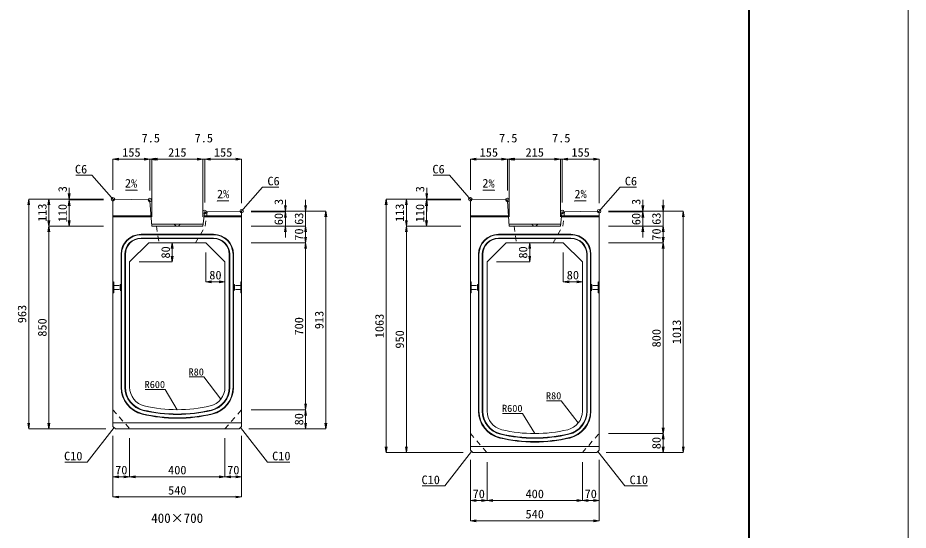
# Model space of a CAD drawing. Units: millimetres at full size. Extents: x -1267 to 18002, y -8037 to 14483.
# Drawn here: x 14265 to 18002, y -5234 to -3084 of the extents above; entities that cross this region are included whole.
import ezdxf
from ezdxf.enums import TextEntityAlignment as Align

# ---------------------------------------------------------------- set-up
doc = ezdxf.new("R2010")
doc.units = ezdxf.units.MM
doc.header["$LTSCALE"] = 30
doc.header["$PDMODE"] = 32
doc.header["$PDSIZE"] = 15
doc.linetypes.add('USER1', pattern=[1.35, 0.75, -0.6])
for name, color, linetype, lineweight in [('0_2', 5, 'Continuous', 13), ('インサート', 3, 'USER1', 9), ('図枠', 7, 'Continuous', 5), ('寸法線', 7, 'Continuous', 13), ('引出線', 4, 'Continuous', 13), ('排水孔', 30, 'USER1', 9), ('本体', 2, 'Continuous', 13), ('目地', 132, 'Continuous', 5), ('補助線', 8, 'Continuous', 13)]:
    doc.layers.add(name, color=color, linetype=linetype, lineweight=lineweight)
doc.layers.add('文字', color=7, linetype='Continuous')
doc.styles.add('ＭＳ 明朝', font='')
doc.styles.get('ＭＳ 明朝').set_extended_font_data('MS Mincho')

# ---------------------------------------------------------------- blocks, each defined once
blk = doc.blocks.new('open_arrow')
at = {"color": 0, "linetype": 'Continuous', "lineweight": -2}
blk.add_lwpolyline([(7.5, 1.25), (0, 0), (7.5, -1.25)], dxfattribs=at)

msp = doc.modelspace()

# ---------------------------------------------------------------- linework, layer by layer
at = {"layer": '0_2'}
msp.add_line((18001.66, 14483.45), (18001.66, -8037.05), dxfattribs=at)
at = {"layer": 'インサート'}
for p, q in [((14667.64, -4207.31), (14694.64, -4207.31)), ((14667.64, -4207.31), (14667.64, -4224.31)), ((14697.64, -4203.31), (14694.64, -4203.31)), ((14694.64, -4203.31), (14694.64, -4228.31)), ((14697.64, -4228.31), (14697.64, -4203.31)), ((15171.24, -4203.31), (15174.24, -4203.31)), ((15171.24, -4228.31), (15171.24, -4203.31)), ((15174.24, -4203.31), (15174.24, -4228.31)), ((15201.24, -4207.31), (15174.24, -4207.31)), ((15201.24, -4207.31), (15201.24, -4224.31)), ((16167.64, -4207.31), (16194.64, -4207.31)), ((16167.64, -4207.31), (16167.64, -4224.31)), ((16197.64, -4203.31), (16194.64, -4203.31)), ((16194.64, -4203.31), (16194.64, -4228.31)), ((16197.64, -4228.31), (16197.64, -4203.31)), ((16671.24, -4203.31), (16674.24, -4203.31)), ((16671.24, -4228.31), (16671.24, -4203.31)), ((16674.24, -4203.31), (16674.24, -4228.31)), ((16701.24, -4207.31), (16674.24, -4207.31)), ((16701.24, -4207.31), (16701.24, -4224.31)), ((14667.64, -4224.31), (14694.64, -4224.31)), ((14694.64, -4228.31), (14697.64, -4228.31)), ((15174.24, -4228.31), (15171.24, -4228.31)), ((15201.24, -4224.31), (15174.24, -4224.31)), ((16167.64, -4224.31), (16194.64, -4224.31)), ((16194.64, -4228.31), (16197.64, -4228.31)), ((16674.24, -4228.31), (16671.24, -4228.31)), ((16701.24, -4224.31), (16674.24, -4224.31))]:
    msp.add_line(p, q, dxfattribs=at)
at = {"layer": '図枠', "lineweight": 40}
msp.add_line((17334.44, -7136.97), (17334.44, -1596.97), dxfattribs=at)
at = {"layer": '寸法線'}
for p, q in [((14664.44, -3677.12), (14867.44, -3677.12)), ((14664.44, -3805.81), (14664.44, -3677.12)), ((14771.44, -3677.12), (14874.94, -3677.12)), ((14819.44, -3808.81), (14819.44, -3677.12)), ((14819.44, -3808.81), (14819.44, -3677.12)), ((14826.94, -3918.81), (14826.94, -3677.12)), ((14826.94, -3677.12), (15041.94, -3677.12)), ((14826.94, -3918.81), (14826.94, -3677.12)), ((14993.94, -3677.12), (15097.44, -3677.12)), ((15041.94, -3918.81), (15041.94, -3677.12)), ((15041.94, -3918.81), (15041.94, -3677.12)), ((15049.44, -3858.81), (15049.44, -3677.12)), ((15049.44, -3677.12), (15204.44, -3677.12)), ((15049.44, -3858.81), (15049.44, -3677.12)), ((15204.44, -3861.81), (15204.44, -3677.12)), ((16164.44, -3677.12), (16367.44, -3677.12)), ((16164.44, -3805.81), (16164.44, -3677.12)), ((16271.44, -3677.12), (16374.94, -3677.12)), ((16319.44, -3808.81), (16319.44, -3677.12)), ((16319.44, -3808.81), (16319.44, -3677.12)), ((16326.94, -3918.81), (16326.94, -3677.12)), ((16326.94, -3677.12), (16541.94, -3677.12)), ((16326.94, -3918.81), (16326.94, -3677.12)), ((16493.94, -3677.12), (16597.44, -3677.12)), ((16541.94, -3918.81), (16541.94, -3677.12)), ((16541.94, -3918.81), (16541.94, -3677.12)), ((16549.44, -3858.81), (16549.44, -3677.12)), ((16549.44, -3677.12), (16704.44, -3677.12)), ((16549.44, -3858.81), (16549.44, -3677.12)), ((16704.44, -3861.81), (16704.44, -3677.12)), ((14480.93, -3896.81), (14480.93, -3797.81)), ((15980.93, -3896.81), (15980.93, -3797.81)), ((14310.7, -4808.81), (14310.7, -3845.81)), ((14624.21, -3845.81), (14310.7, -3845.81)), ((14395.7, -3958.81), (14395.7, -3845.81)), ((14624.21, -3845.81), (14395.7, -3845.81)), ((14624.44, -3845.81), (14480.93, -3845.81)), ((15387.95, -3946.81), (15387.95, -3847.81)), ((15472.95, -4006.81), (15472.95, -3847.81)), ((15810.7, -4908.81), (15810.7, -3845.81)), ((16124.21, -3845.81), (15810.7, -3845.81)), ((15895.7, -3958.81), (15895.7, -3845.81)), ((16124.21, -3845.81), (15895.7, -3845.81)), ((16124.44, -3845.81), (15980.93, -3845.81)), ((16887.95, -3946.81), (16887.95, -3847.81)), ((16972.95, -4006.81), (16972.95, -3847.81)), ((14480.7, -3958.81), (14480.7, -3848.81)), ((14624.21, -3848.81), (14480.7, -3848.81)), ((14624.44, -3848.81), (14480.93, -3848.81)), ((15980.7, -3958.81), (15980.7, -3848.81)), ((16124.21, -3848.81), (15980.7, -3848.81)), ((16124.44, -3848.81), (15980.93, -3848.81)), ((15244.44, -3895.81), (15472.95, -3895.81)), ((15244.44, -3895.81), (15557.95, -3895.81)), ((15244.44, -3895.81), (15387.95, -3895.81)), ((15244.44, -3898.81), (15387.95, -3898.81)), ((15244.44, -3898.81), (15387.95, -3898.81)), ((15387.95, -4006.81), (15387.95, -3898.81)), ((15557.95, -4808.81), (15557.95, -3895.81)), ((16744.44, -3895.81), (16972.95, -3895.81)), ((16744.44, -3895.81), (17057.95, -3895.81)), ((16744.44, -3895.81), (16887.95, -3895.81)), ((16744.44, -3898.81), (16887.95, -3898.81)), ((16744.44, -3898.81), (16887.95, -3898.81)), ((16887.95, -4006.81), (16887.95, -3898.81)), ((17057.95, -4908.81), (17057.95, -3895.81)), ((14395.7, -4808.81), (14395.7, -3958.81)), ((14624.21, -3958.81), (14395.7, -3958.81)), ((14624.21, -3958.81), (14395.7, -3958.81)), ((14624.21, -3958.81), (14480.7, -3958.81)), ((15244.44, -3958.81), (15472.95, -3958.81)), ((15244.44, -3958.81), (15472.95, -3958.81)), ((15244.44, -3958.81), (15387.95, -3958.81)), ((15472.95, -4028.81), (15472.95, -3958.81)), ((15895.7, -4908.81), (15895.7, -3958.81)), ((16124.21, -3958.81), (15895.7, -3958.81)), ((16124.21, -3958.81), (15895.7, -3958.81)), ((16124.21, -3958.81), (15980.7, -3958.81)), ((16744.44, -3958.81), (16972.95, -3958.81)), ((16744.44, -3958.81), (16972.95, -3958.81)), ((16744.44, -3958.81), (16887.95, -3958.81)), ((16972.95, -4028.81), (16972.95, -3958.81)), ((14913.29, -4108.81), (14913.29, -4028.81)), ((15244.44, -4028.81), (15472.95, -4028.81)), ((15244.44, -4028.81), (15472.95, -4028.81)), ((15472.95, -4728.81), (15472.95, -4028.81)), ((16413.29, -4108.81), (16413.29, -4028.81)), ((16744.44, -4028.81), (16972.95, -4028.81)), ((16744.44, -4028.81), (16972.95, -4028.81)), ((16972.95, -4828.81), (16972.95, -4028.81)), ((15054.44, -4068.81), (15054.44, -4191.89)), ((16554.44, -4068.81), (16554.44, -4191.89)), ((14774.44, -4108.81), (14913.29, -4108.81)), ((16274.44, -4108.81), (16413.29, -4108.81)), ((15054.44, -4191.89), (15134.44, -4191.89)), ((16554.44, -4191.89), (16634.44, -4191.89)), ((15244.44, -4728.81), (15472.95, -4728.81)), ((15244.44, -4728.81), (15472.95, -4728.81)), ((15472.95, -4808.81), (15472.95, -4728.81)), ((14634.44, -4808.81), (14310.7, -4808.81)), ((14634.44, -4808.81), (14395.7, -4808.81)), ((15234.44, -4808.81), (15557.95, -4808.81)), ((15234.44, -4808.81), (15472.95, -4808.81)), ((14664.44, -4838.81), (14664.44, -5009.96)), ((14664.44, -4838.81), (14664.44, -5094.96)), ((14734.44, -4848.81), (14734.44, -5009.96)), ((14734.44, -4848.81), (14734.44, -5009.96)), ((15134.44, -4848.81), (15134.44, -5009.96)), ((15134.44, -4848.81), (15134.44, -5009.96)), ((15204.44, -4838.81), (15204.44, -5009.96)), ((15204.44, -4838.81), (15204.44, -5094.96)), ((16744.44, -4828.81), (16972.95, -4828.81)), ((16744.44, -4828.81), (16972.95, -4828.81)), ((16972.95, -4908.81), (16972.95, -4828.81)), ((16134.44, -4908.81), (15810.7, -4908.81)), ((16134.44, -4908.81), (15895.7, -4908.81)), ((16734.44, -4908.81), (17057.95, -4908.81)), ((16734.44, -4908.81), (16972.95, -4908.81)), ((16164.44, -4938.81), (16164.44, -5109.96)), ((16164.44, -4938.81), (16164.44, -5194.96)), ((16234.44, -4948.81), (16234.44, -5109.96)), ((16234.44, -4948.81), (16234.44, -5109.96)), ((16634.44, -4948.81), (16634.44, -5109.96)), ((16634.44, -4948.81), (16634.44, -5109.96)), ((16704.44, -4938.81), (16704.44, -5109.96)), ((16704.44, -4938.81), (16704.44, -5194.96)), ((14664.44, -5009.96), (14734.44, -5009.96)), ((14734.44, -5009.96), (15134.44, -5009.96)), ((15134.44, -5009.96), (15204.44, -5009.96)), ((14664.44, -5094.96), (15204.44, -5094.96)), ((16164.44, -5109.96), (16234.44, -5109.96)), ((16234.44, -5109.96), (16634.44, -5109.96)), ((16634.44, -5109.96), (16704.44, -5109.96)), ((16164.44, -5194.96), (16704.44, -5194.96))]:
    msp.add_line(p, q, dxfattribs=at)
at = {"layer": '引出線'}
for points in [[(14667.44, -3848.86), (14576.41, -3744.55), (14508.06, -3744.55)], [(16167.44, -3848.86), (16076.41, -3744.55), (16008.06, -3744.55)], [(14765.46, -3808.18), (14716.72, -3807.21), (14765.46, -3808.18)], [(15201.44, -3898.86), (15292.47, -3794.55), (15360.81, -3794.55)], [(16265.46, -3808.18), (16216.72, -3807.21), (16265.46, -3808.18)], [(16701.44, -3898.86), (16792.47, -3794.55), (16860.81, -3794.55)], [(15101.63, -3852.86), (15150.33, -3851.89), (15101.59, -3852.86)], [(16601.63, -3852.86), (16650.33, -3851.89), (16601.59, -3852.86)], [(15117.2, -4684.38), (15045.94, -4591.27), (14983.71, -4591.27)], [(14934.44, -4728.81), (14883.07, -4644.06), (14798.9, -4644.06)], [(16617.2, -4784.38), (16545.94, -4691.27), (16483.71, -4691.27)], [(16434.44, -4828.81), (16383.07, -4744.06), (16298.9, -4744.06)], [(14669.44, -4803.81), (14556.46, -4948.24), (14461.79, -4948.24)], [(15199.44, -4803.81), (15312.42, -4948.24), (15407.09, -4948.24)], [(16169.44, -4903.81), (16056.46, -5048.24), (15961.79, -5048.24)], [(16699.44, -4903.81), (16812.42, -5048.24), (16907.09, -5048.24)]]:
    msp.add_lwpolyline(points, dxfattribs=at)
at = {"layer": '排水孔'}
for p, q in [((15051.94, -3958.81), (15059.46, -3898.61)), ((16551.94, -3958.81), (16559.46, -3898.61)), ((14847.44, -3958.81), (14857.44, -4028.81)), ((14921.94, -3950.81), (14929.44, -3958.81)), ((14939.44, -3958.81), (14946.94, -3950.81)), ((15011.44, -4028.81), (15051.94, -3958.81)), ((16347.44, -3958.81), (16357.44, -4028.81)), ((16421.94, -3950.81), (16429.44, -3958.81)), ((16439.44, -3958.81), (16446.94, -3950.81)), ((16511.44, -4028.81), (16551.94, -3958.81))]:
    msp.add_line(p, q, dxfattribs=at)
at = {"layer": '本体', "lineweight": 20}
for p, q in [((14664.44, -3851.81), (14670.44, -3845.92)), ((14813.94, -3848.7), (14670.44, -3845.92)), ((16164.44, -3851.81), (16170.44, -3845.92)), ((16313.94, -3848.7), (16170.44, -3845.92)), ((14826.94, -3958.81), (14819.81, -3854.29)), ((16326.94, -3958.81), (16319.81, -3854.29)), ((15048.79, -3903.96), (15041.94, -3958.81)), ((16548.79, -3903.96), (16541.94, -3958.81))]:
    msp.add_line(p, q, dxfattribs=at)
at = {"layer": '本体'}
for p, q in [((14664.44, -4798.81), (14664.44, -3851.81)), ((16164.44, -4898.81), (16164.44, -3851.81)), ((15198.44, -3895.92), (15054.63, -3898.7)), ((15198.44, -3895.92), (15204.44, -3901.81)), ((15204.44, -4798.81), (15204.44, -3901.81)), ((16698.44, -3895.92), (16554.63, -3898.7)), ((16698.44, -3895.92), (16704.44, -3901.81)), ((16704.44, -4898.81), (16704.44, -3901.81)), ((14826.94, -3958.81), (15041.94, -3958.81)), ((16326.94, -3958.81), (16541.94, -3958.81)), ((14734.44, -4108.81), (14814.44, -4028.81)), ((14814.44, -4028.81), (15054.44, -4028.81)), ((15054.44, -4028.81), (15134.44, -4108.81)), ((16234.44, -4108.81), (16314.44, -4028.81)), ((16314.44, -4028.81), (16554.44, -4028.81)), ((16554.44, -4028.81), (16634.44, -4108.81)), ((14734.44, -4634.77), (14734.44, -4108.81)), ((15134.44, -4108.81), (15134.44, -4634.77)), ((16234.44, -4734.77), (16234.44, -4108.81)), ((16634.44, -4108.81), (16634.44, -4734.77)), ((14674.44, -4808.81), (14664.44, -4798.81)), ((14674.44, -4808.81), (15194.44, -4808.81)), ((15194.44, -4808.81), (15204.44, -4798.81)), ((16174.44, -4908.81), (16164.44, -4898.81)), ((16174.44, -4908.81), (16694.44, -4908.81)), ((16694.44, -4908.81), (16704.44, -4898.81))]:
    msp.add_line(p, q, dxfattribs=at)
at = {"layer": '本体', "lineweight": 9}
for p, q in [((14825.94, -3950.81), (15042.94, -3950.81)), ((16325.94, -3950.81), (16542.94, -3950.81)), ((14664.44, -4191.31), (14667.64, -4193.31)), ((14667.64, -4193.31), (14667.64, -4238.31)), ((15204.44, -4191.31), (15201.24, -4193.31)), ((15201.24, -4193.31), (15201.24, -4238.31)), ((16164.44, -4191.31), (16167.64, -4193.31)), ((16167.64, -4193.31), (16167.64, -4238.31)), ((16704.44, -4191.31), (16701.24, -4193.31)), ((16701.24, -4193.31), (16701.24, -4238.31)), ((14667.64, -4238.31), (14664.44, -4240.31)), ((15201.24, -4238.31), (15204.44, -4240.31)), ((16167.64, -4238.31), (16164.44, -4240.31)), ((16701.24, -4238.31), (16704.44, -4240.31)), ((14664.44, -4783.81), (15204.44, -4783.81)), ((16164.44, -4883.81), (16704.44, -4883.81))]:
    msp.add_line(p, q, dxfattribs=at)
at = {"layer": '本体', "linetype": 'USER1', "lineweight": 9}
for p, q in [((14664.44, -4728.81), (14734.44, -4808.81)), ((15134.44, -4808.81), (15204.44, -4728.81)), ((16164.44, -4828.81), (16234.44, -4908.81)), ((16634.44, -4908.81), (16704.44, -4828.81))]:
    msp.add_line(p, q, dxfattribs=at)
at = {"layer": '本体', "lineweight": 20}
for centre in [(14813.83, -3854.7), (16313.83, -3854.7)]:
    msp.add_arc(centre, 6, 3.90049, 88.89119, dxfattribs=at)
at = {"layer": '本体'}
for centre, radius, start, end in [((15054.75, -3904.7), 6, 91.10881, 172.87498), ((16554.75, -3904.7), 6, 91.10881, 172.87498), ((14814.44, -4634.77), 80, 180, 256.65764), ((15054.44, -4634.77), 80, 283.34236, 0), ((14934.44, -4128.81), 600, 256.65764, 283.34236), ((16314.44, -4734.77), 80, 180, 256.65764), ((16554.44, -4734.77), 80, 283.34236, 0), ((16434.44, -4228.81), 600, 256.65764, 283.34236)]:
    msp.add_arc(centre, radius, start, end, dxfattribs=at)
at = {"layer": '目地'}
for p, q in [((14664.44, -3915.81), (14824.01, -3915.81)), ((14664.44, -3919.81), (14824.28, -3919.81)), ((15204.44, -3919.81), (15046.81, -3919.81)), ((15204.44, -3915.81), (15047.31, -3915.81)), ((16164.44, -3915.81), (16324.01, -3915.81)), ((16164.44, -3919.81), (16324.28, -3919.81)), ((16704.44, -3919.81), (16546.81, -3919.81)), ((16704.44, -3915.81), (16547.31, -3915.81)), ((15086.44, -3992.81), (14782.44, -3992.81)), ((15086.44, -3994.81), (14782.44, -3994.81)), ((16586.44, -3992.81), (16282.44, -3992.81)), ((16586.44, -3994.81), (16282.44, -3994.81)), ((15086.44, -4008.81), (14782.44, -4008.81)), ((15086.44, -4010.81), (14782.44, -4010.81)), ((16586.44, -4008.81), (16282.44, -4008.81)), ((16586.44, -4010.81), (16282.44, -4010.81)), ((14698.44, -4076.81), (14698.44, -4634.77)), ((14700.44, -4076.81), (14700.44, -4634.77)), ((14714.44, -4076.81), (14714.44, -4634.77)), ((14716.44, -4076.81), (14716.44, -4634.77)), ((15152.44, -4634.77), (15152.44, -4076.81)), ((15154.44, -4634.77), (15154.44, -4076.81)), ((15168.44, -4634.77), (15168.44, -4076.81)), ((15170.44, -4634.77), (15170.44, -4076.81)), ((16198.44, -4076.81), (16198.44, -4734.77)), ((16200.44, -4076.81), (16200.44, -4734.77)), ((16214.44, -4076.81), (16214.44, -4734.77)), ((16216.44, -4076.81), (16216.44, -4734.77)), ((16652.44, -4734.77), (16652.44, -4076.81)), ((16654.44, -4734.77), (16654.44, -4076.81)), ((16668.44, -4734.77), (16668.44, -4076.81)), ((16670.44, -4734.77), (16670.44, -4076.81))]:
    msp.add_line(p, q, dxfattribs=at)
for centre, radius, start, end in [((14782.44, -4076.81), 84, 90, 180), ((14782.44, -4076.81), 82, 90, 180), ((15086.44, -4076.81), 84, 0, 90), ((15086.44, -4076.81), 82, 0, 90), ((16282.44, -4076.81), 84, 90, 180), ((16282.44, -4076.81), 82, 90, 180), ((16586.44, -4076.81), 84, 0, 90), ((16586.44, -4076.81), 82, 0, 90), ((14782.44, -4076.81), 68, 90, 180), ((14782.44, -4076.81), 66, 90, 180), ((15086.44, -4076.81), 68, 0, 90), ((15086.44, -4076.81), 66, 0, 90), ((16282.44, -4076.81), 68, 90, 180), ((16282.44, -4076.81), 66, 90, 180), ((16586.44, -4076.81), 68, 0, 90), ((16586.44, -4076.81), 66, 0, 90), ((14814.44, -4634.77), 116, 180, 256.65764), ((14814.44, -4634.77), 114, 180, 256.65764), ((14814.44, -4634.77), 100, 180, 256.65764), ((14814.44, -4634.77), 98, 180, 256.65764), ((15054.44, -4634.77), 98, 283.34236, 0), ((15054.44, -4634.77), 100, 283.34236, 0), ((15054.44, -4634.77), 114, 283.34236, 0), ((15054.44, -4634.77), 116, 283.34236, 0), ((14934.44, -4128.81), 620, 256.65764, 283.34236), ((14934.44, -4128.81), 618, 256.65764, 283.34236), ((16314.44, -4734.77), 116, 180, 256.65764), ((16314.44, -4734.77), 114, 180, 256.65764), ((16314.44, -4734.77), 100, 180, 256.65764), ((16314.44, -4734.77), 98, 180, 256.65764), ((16554.44, -4734.77), 98, 283.34236, 0), ((16554.44, -4734.77), 100, 283.34236, 0), ((16554.44, -4734.77), 114, 283.34236, 0), ((16554.44, -4734.77), 116, 283.34236, 0), ((14934.44, -4128.81), 636, 256.65764, 283.34236), ((14934.44, -4128.81), 634, 256.65764, 283.34236), ((16434.44, -4228.81), 636, 256.65764, 283.34236), ((16434.44, -4228.81), 634, 256.65764, 283.34236), ((16434.44, -4228.81), 620, 256.65764, 283.34236), ((16434.44, -4228.81), 618, 256.65764, 283.34236)]:
    msp.add_arc(centre, radius, start, end, dxfattribs=at)
at = {"layer": '補助線'}
for p in [(14664.44, -3845.81), (14819.44, -3848.81), (16164.44, -3845.81), (16319.44, -3848.81), (15049.44, -3898.81), (15204.44, -3895.81), (16549.44, -3898.81), (16704.44, -3895.81)]:
    msp.add_point(p, dxfattribs=at)

# ---------------------------------------------------------------- block references
at = {"layer": '寸法線', "xscale": 3.2, "yscale": 3.2}
for p in [(14664.44, -3677.12), (14819.44, -3677.12), (14826.94, -3677.12), (14826.94, -3677.12), (15049.44, -3677.12), (15049.44, -3677.12), (16164.44, -3677.12), (16319.44, -3677.12), (16326.94, -3677.12), (16326.94, -3677.12), (16549.44, -3677.12), (16549.44, -3677.12), (15054.44, -4191.89), (16554.44, -4191.89), (14664.44, -5009.96), (14734.44, -5009.96), (15134.44, -5009.96), (14664.44, -5094.96), (16164.44, -5109.96), (16234.44, -5109.96), (16634.44, -5109.96), (16164.44, -5194.96)]:
    msp.add_blockref('open_arrow', p, dxfattribs=at)
for p, rotation in [((14819.44, -3677.12), 180), ((15041.94, -3677.12), 180), ((15041.94, -3677.12), 180), ((15204.44, -3677.12), 180), ((16319.44, -3677.12), 180), ((16541.94, -3677.12), 180), ((16541.94, -3677.12), 180), ((16704.44, -3677.12), 180), ((14310.7, -3845.81), 270), ((14395.7, -3845.81), 270), ((14480.93, -3845.81), 90), ((15810.7, -3845.81), 270), ((15895.7, -3845.81), 270), ((15980.93, -3845.81), 90), ((14480.7, -3848.81), 270), ((14480.93, -3848.81), 270), ((15387.95, -3895.81), 90), ((15472.95, -3895.81), 90), ((15980.7, -3848.81), 270), ((15980.93, -3848.81), 270), ((16887.95, -3895.81), 90), ((16972.95, -3895.81), 90), ((15387.95, -3898.81), 270), ((15387.95, -3898.81), 270), ((15557.95, -3895.81), 270), ((16887.95, -3898.81), 270), ((16887.95, -3898.81), 270), ((17057.95, -3895.81), 270), ((14395.7, -3958.81), 90), ((14395.7, -3958.81), 270), ((14480.7, -3958.81), 90), ((15387.95, -3958.81), 270), ((15472.95, -3958.81), 270), ((15472.95, -3958.81), 270), ((15895.7, -3958.81), 90), ((15895.7, -3958.81), 270), ((15980.7, -3958.81), 90), ((16887.95, -3958.81), 270), ((16972.95, -3958.81), 270), ((16972.95, -3958.81), 270), ((14913.29, -4028.81), 270), ((15472.95, -4028.81), 90), ((15472.95, -4028.81), 270), ((16413.29, -4028.81), 270), ((16972.95, -4028.81), 90), ((16972.95, -4028.81), 270), ((14913.29, -4108.81), 90), ((16413.29, -4108.81), 90), ((15134.44, -4191.89), 180), ((16634.44, -4191.89), 180), ((15472.95, -4728.81), 90), ((15472.95, -4728.81), 270), ((14310.7, -4808.81), 90), ((14395.7, -4808.81), 90), ((15472.95, -4808.81), 90), ((15557.95, -4808.81), 90), ((16972.95, -4828.81), 90), ((16972.95, -4828.81), 270), ((15810.7, -4908.81), 90), ((15895.7, -4908.81), 90), ((16972.95, -4908.81), 90), ((17057.95, -4908.81), 90), ((14734.44, -5009.96), 180), ((15134.44, -5009.96), 180), ((15204.44, -5009.96), 180), ((15204.44, -5094.96), 180), ((16234.44, -5109.96), 180), ((16634.44, -5109.96), 180), ((16704.44, -5109.96), 180), ((16704.44, -5194.96), 180)]:
    msp.add_blockref('open_arrow', p, dxfattribs=dict(at, rotation=rotation))
at = {"layer": '引出線'}
for p, xscale, yscale, rotation in [((14765.46, -3808.18), 0.16, 0.16, 178.9), ((16265.46, -3808.18), 0.16, 0.16, 178.9), ((14667.44, -3848.86), 0.16, 0.16, 131.1), ((16167.44, -3848.86), 0.16, 0.16, 131.1), ((15101.63, -3852.86), 0.16, 0.16, 1.1), ((16601.63, -3852.86), 0.16, 0.16, 1.1), ((15201.44, -3898.86), 0.16, 0.16, 48.9), ((16701.44, -3898.86), 0.16, 0.16, 48.9), ((15117.2, -4684.38), 0.133, 0.133, 127.4), ((14934.44, -4728.81), 0.133, 0.133, 121.2), ((14669.44, -4803.81), 0.16, 0.16, 232), ((15199.44, -4803.81), 0.16, 0.16, 308), ((16617.2, -4784.38), 0.133, 0.133, 127.4), ((16434.44, -4828.81), 0.133, 0.133, 121.2), ((16169.44, -4903.81), 0.16, 0.16, 232), ((16699.44, -4903.81), 0.16, 0.16, 308)]:
    msp.add_blockref('open_arrow', p, dxfattribs=dict(at, xscale=xscale, yscale=yscale, rotation=rotation))

# ---------------------------------------------------------------- texts
at = {"layer": '寸法線', "style": 'ＭＳ 明朝', "width": 1.05}
for s, p in [('7.5', (14823.19, -3589.12)), ('7.5', (15045.69, -3589.12)), ('7.5', (16323.19, -3589.12)), ('7.5', (16545.69, -3589.12)), ('155', (14741.94, -3649.12)), ('215', (14934.44, -3649.12)), ('155', (15126.94, -3649.12)), ('155', (16241.94, -3649.12)), ('215', (16434.44, -3649.12)), ('155', (16626.94, -3649.12)), ('80', (15094.44, -4163.89)), ('80', (16594.44, -4163.89)), ('70', (14699.44, -4981.96)), ('400', (14934.44, -4981.96)), ('70', (15169.44, -4981.96)), ('540', (14934.44, -5066.96)), ('70', (16199.44, -5081.96)), ('400', (16434.44, -5081.96)), ('70', (16669.44, -5081.96)), ('540', (16434.44, -5166.96))]:
    msp.add_text(s, height=36.03, dxfattribs=at).set_placement(p, align=Align.MIDDLE_CENTER)
for s, p in [('3', (14452.93, -3803.43)), ('3', (15952.93, -3803.43)), ('3', (15359.95, -3856.92)), ('3', (16859.95, -3856.92)), ('113', (14367.7, -3902.31)), ('110', (14452.7, -3903.81)), ('113', (15867.7, -3902.31)), ('110', (15952.7, -3903.81)), ('60', (15359.95, -3928.81)), ('63', (15444.95, -3927.31)), ('60', (16859.95, -3928.81)), ('63', (16944.95, -3927.31)), ('70', (15444.95, -3993.81)), ('70', (16944.95, -3993.81)), ('80', (14885.29, -4068.81)), ('80', (16385.29, -4068.81)), ('963', (14282.7, -4327.31)), ('913', (15529.95, -4352.31)), ('1063', (15782.7, -4377.31)), ('850', (14367.7, -4383.81)), ('700', (15444.95, -4378.81)), ('1013', (17029.95, -4402.31)), ('950', (15867.7, -4433.81)), ('800', (16944.95, -4428.81)), ('80', (15444.95, -4768.81)), ('80', (16944.95, -4868.81))]:
    msp.add_text(s, height=36.03, rotation=90, dxfattribs=at).set_placement(p, align=Align.MIDDLE_CENTER)
at = {"layer": '引出線', "style": 'ＭＳ 明朝', "width": 1.05}
for s, height, p in [('C6', 36.03, (14556.41, -3701.35)), ('C6', 36.03, (16056.41, -3701.35)), ('R80', 30.02, (15045.94, -4555.27)), ('R600', 30.02, (14883.07, -4608.06)), ('R80', 30.02, (16545.94, -4655.27)), ('R600', 30.02, (16383.07, -4708.06)), ('C10', 36.03, (14536.46, -4905.04)), ('C10', 36.03, (16036.46, -5005.04))]:
    msp.add_text(s, height=height, dxfattribs=at).set_placement(p, align=Align.TOP_RIGHT)
for p in [(14766.4, -3761.29), (16266.4, -3761.29)]:
    msp.add_text('2%', height=36.03, rotation=358.854, dxfattribs=at).set_placement(p, align=Align.TOP_RIGHT)
for s, p in [('C6', (15312.47, -3751.35)), ('C6', (16812.47, -3751.35)), ('C10', (15332.42, -4905.04)), ('C10', (16832.42, -5005.04))]:
    msp.add_text(s, height=36.03, dxfattribs=at).set_placement(p, align=Align.TOP_LEFT)
for p in [(15100.65, -3805.97), (16600.65, -3805.97)]:
    msp.add_text('2%', height=36.03, rotation=1.146, dxfattribs=at).set_placement(p, align=Align.TOP_LEFT)
at = {"layer": '文字', "style": 'ＭＳ 明朝'}
msp.add_text('400×700', height=40.03, dxfattribs=at).set_placement((14933.96, -5183.78), align=Align.MIDDLE_CENTER)

doc.saveas('drawing.dxf')
